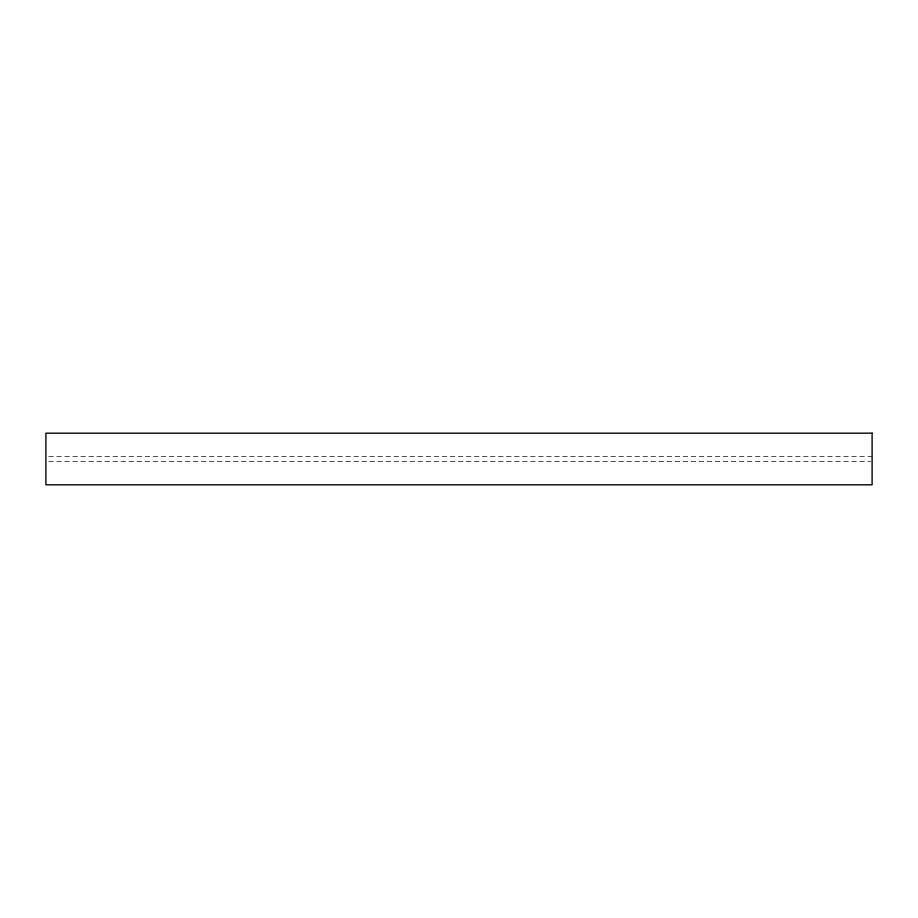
<?xml version="1.0" encoding="UTF-8"?>
<svg xmlns="http://www.w3.org/2000/svg" width="918" height="918" viewBox="0 0 918 918"><rect width="100%" height="100%" fill="white"/><g stroke="black" fill="none" stroke-linecap="round" stroke-linejoin="round"><path stroke-width="0.69" stroke-dasharray="4.59 3.44" d="M48.769 456.625L872.1 456.625M48.769 461.375L870.666 461.375"/><path stroke-width="1.38" d="M872.1 433.181L45.9 433.181L45.9 484.819L872.1 484.819L872.1 433.181"/></g></svg>
